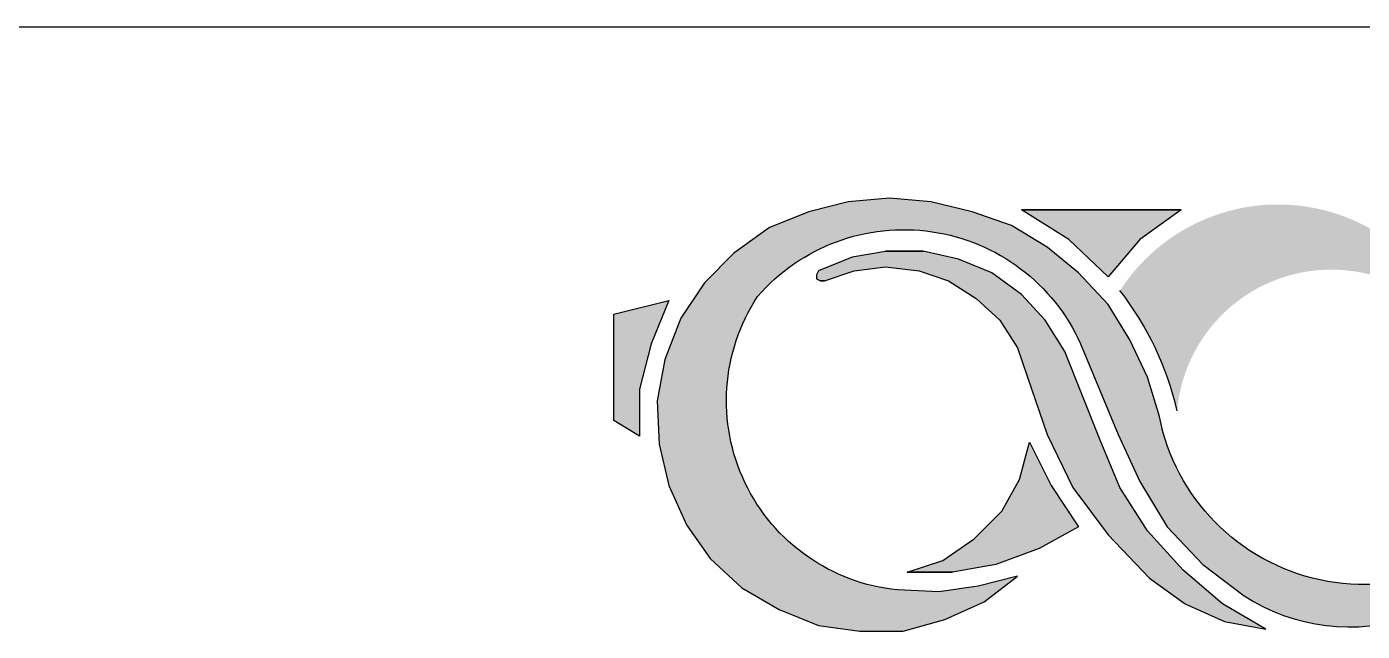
# Model space of a CAD drawing. Header units: millimetres. Extents: x 1233 to 2351, y 1180 to 1535.
# Drawn here: x 1847.59 to 1878.19, y 1259.11 to 1272.97 of the extents above; entities that cross this region are included whole.
import ezdxf

# ---------------------------------------------------------------- set-up
doc = ezdxf.new("R2010")
doc.units = ezdxf.units.MM

msp = doc.modelspace()

# ---------------------------------------------------------------- hatches: boundary and pattern name
at = {"ltscale": 1000}
h = msp.add_hatch(color=0, dxfattribs=at)
h.dxf.hatch_style = 1
h.paths.add_polyline_path([(1872.64259, 1266.91856), (1873.2293, 1266.06105), (1873.68063, 1265.11327), (1873.95142, 1264.1655, -0.69499375), (1880.36019, 1265.92565, 0.63092869)], flags=17)
h.paths.add_polyline_path([(1870.38598, 1268.76898), (1871.46915, 1268.092), (1872.37179, 1267.23448), (1873.09391, 1268.092), (1874.04168, 1268.76898)], flags=17)
h.paths.add_polyline_path([(1871.73994, 1265.69999), (1872.59745, 1263.62391), (1873.09391, 1262.54074), (1873.72576, 1261.5027), (1874.53814, 1260.64519), (1875.48591, 1259.92307, 0.48309764), (1882.12034, 1262.17968, -0.6568491), (1873.54523, 1264.0301), (1873.27444, 1264.93274), (1872.86825, 1265.79025), (1872.37179, 1266.60263), (1871.69481, 1267.32475), (1870.97269, 1267.91147), (1870.16032, 1268.40792), (1869.25767, 1268.72385), (1868.3099, 1268.94951), (1867.36212, 1269.03977), (1866.41444, 1268.94951), (1865.51179, 1268.72385), (1864.60915, 1268.36279), (1863.79677, 1267.77607), (1863.11979, 1267.09909), (1862.5782, 1266.28671), (1862.21714, 1265.33893), (1862.03662, 1264.39116), (1862.08175, 1263.39825), (1862.30741, 1262.45047), (1862.7136, 1261.54783), (1863.25518, 1260.78058), (1863.9773, 1260.1036), (1864.83481, 1259.60715), (1865.73745, 1259.24609), (1866.68523, 1259.11069), (1867.67805, 1259.11069), (1868.62582, 1259.38149), (1869.52847, 1259.78768), (1870.29571, 1260.37439), (1869.39307, 1260.14873), (1868.49043, 1260.01334), (1867.54265, 1260.05847, -0.56248012), (1864.33836, 1266.78316, -0.54763848)])
h.paths.add_polyline_path([(1870.92756, 1266.24158), (1870.38598, 1266.82829), (1869.70899, 1267.32475), (1868.94175, 1267.64067), (1868.12937, 1267.8212), (1867.31699, 1267.8212), (1866.5047, 1267.68581), (1865.73745, 1267.36988), (1865.69232, 1267.27962), (1865.69232, 1267.18935), (1865.78259, 1267.14422), (1865.87285, 1267.14422), (1866.54983, 1267.36988), (1867.27186, 1267.46014), (1868.0391, 1267.36988), (1868.71609, 1267.14422), (1869.34794, 1266.73803), (1869.88952, 1266.24158), (1870.29571, 1265.60973), (1870.52137, 1264.93274), (1870.97269, 1263.62391), (1871.55941, 1262.40534), (1872.37179, 1261.32217), (1873.31957, 1260.32926), (1874.13195, 1259.74254), (1875.03459, 1259.33635), (1875.98237, 1259.15582), (1874.98946, 1259.74254), (1874.08681, 1260.50979), (1873.27444, 1261.41243), (1872.64259, 1262.40534), (1872.19126, 1263.48851), (1871.37888, 1265.51946)], flags=17)
h.paths.add_polyline_path([(1869.93465, 1261.86376), (1869.3028, 1261.2319), (1868.58069, 1260.73545), (1867.76831, 1260.46466), (1868.80635, 1260.46466), (1869.79926, 1260.64519), (1870.79217, 1261.00624), (1871.69481, 1261.5027), (1871.06296, 1262.45047), (1870.56651, 1263.44338), (1870.34084, 1262.58587)], flags=16)
h.paths.add_polyline_path([(1879.23188, 1260.73545, 0.82678839), (1879.14162, 1268.54332, -0.46685964)])
h.paths.add_polyline_path([(1883.47431, 1266.37697), (1882.21061, 1266.6929), (1882.6168, 1265.69999), (1882.88759, 1264.66195), (1882.88759, 1263.57878), (1883.47431, 1263.93984)])
h.paths.add_polyline_path([(1861.04371, 1263.93984), (1861.63043, 1263.57878), (1861.63043, 1264.66195), (1861.90122, 1265.69999), (1862.30741, 1266.6929), (1861.04371, 1266.37697)])

# ---------------------------------------------------------------- linework, layer by layer
msp.add_lwpolyline([(1497.48581, 1272.96627), (1893.92369, 1272.96627)])
msp.add_lwpolyline([(1882.12034, 1262.17968, -0.6568491), (1873.54523, 1264.0301), (1873.27444, 1264.93274), (1872.86825, 1265.79025), (1872.37179, 1266.60263), (1871.69481, 1267.32475), (1870.97269, 1267.91147), (1870.16032, 1268.40792), (1869.25767, 1268.72385), (1868.3099, 1268.94951), (1867.36212, 1269.03977), (1866.41444, 1268.94951), (1865.51179, 1268.72385), (1864.60915, 1268.36279), (1863.79677, 1267.77607), (1863.11979, 1267.09909), (1862.5782, 1266.28671), (1862.21714, 1265.33893), (1862.03662, 1264.39116), (1862.08175, 1263.39825), (1862.30741, 1262.45047), (1862.7136, 1261.54783), (1863.25518, 1260.78058), (1863.9773, 1260.1036), (1864.83481, 1259.60715), (1865.73745, 1259.24609), (1866.68523, 1259.11069), (1867.67805, 1259.11069), (1868.62582, 1259.38149), (1869.52847, 1259.78768), (1870.29571, 1260.37439), (1869.39307, 1260.14873), (1868.49043, 1260.01334), (1867.54265, 1260.05847, -0.56248012), (1864.33836, 1266.78316, -0.54763848), (1871.73994, 1265.69999), (1872.59745, 1263.62391), (1873.09391, 1262.54074), (1873.72576, 1261.5027), (1874.53814, 1260.64519), (1875.48591, 1259.92307, 0.48309764)], format="xyb", close=True)
for points in [[(1874.04168, 1268.76898), (1870.38598, 1268.76898)], [(1874.04168, 1268.76898), (1873.09391, 1268.092), (1872.37179, 1267.23448), (1871.46915, 1268.092), (1870.38598, 1268.76898)], [(1875.98237, 1259.15582), (1874.98946, 1259.74254), (1874.08681, 1260.50979), (1873.27444, 1261.41243), (1872.64259, 1262.40534), (1872.19126, 1263.48851), (1871.37888, 1265.51946), (1870.92756, 1266.24158), (1870.38598, 1266.82829), (1869.70899, 1267.32475), (1868.94175, 1267.64067), (1868.12937, 1267.8212), (1867.31699, 1267.8212), (1866.5047, 1267.68581), (1865.73745, 1267.36988), (1865.69232, 1267.27962), (1865.69232, 1267.18935), (1865.78259, 1267.14422), (1865.87285, 1267.14422), (1866.54983, 1267.36988), (1867.27186, 1267.46014), (1868.0391, 1267.36988), (1868.71609, 1267.14422), (1869.34794, 1266.73803), (1869.88952, 1266.24158), (1870.29571, 1265.60973), (1870.52137, 1264.93274), (1870.97269, 1263.62391), (1871.55941, 1262.40534), (1872.37179, 1261.32217), (1873.31957, 1260.32926), (1874.13195, 1259.74254), (1875.03459, 1259.33635)], [(1867.31699, 1267.8212), (1867.27186, 1267.8212), (1868.12937, 1267.8212)], [(1867.49752, 1267.8212), (1867.31699, 1267.8212)], [(1867.31699, 1267.8212), (1868.12937, 1267.8212)], [(1865.87285, 1267.14422), (1865.78259, 1267.14422)], [(1862.30741, 1266.6929), (1861.90122, 1265.69999), (1861.63043, 1264.66195), (1861.63043, 1263.57878), (1861.04371, 1263.93984), (1861.04371, 1266.37697)], [(1870.56651, 1263.44338), (1871.06296, 1262.45047), (1871.69481, 1261.5027), (1870.79217, 1261.00624), (1869.79926, 1260.64519), (1868.80635, 1260.46466), (1867.76831, 1260.46466), (1868.58069, 1260.73545), (1869.3028, 1261.2319), (1869.93465, 1261.86376), (1870.34084, 1262.58587)], [(1867.81344, 1260.46466), (1868.80635, 1260.46466), (1867.76831, 1260.46466)]]:
    msp.add_lwpolyline(points, close=True)
at = {"color": 0, "ltscale": 1000}
msp.add_arc((1866.97881, 1262.5383), 7.15996, 13.13603, 37.717718, dxfattribs=at)

doc.saveas('drawing.dxf')
